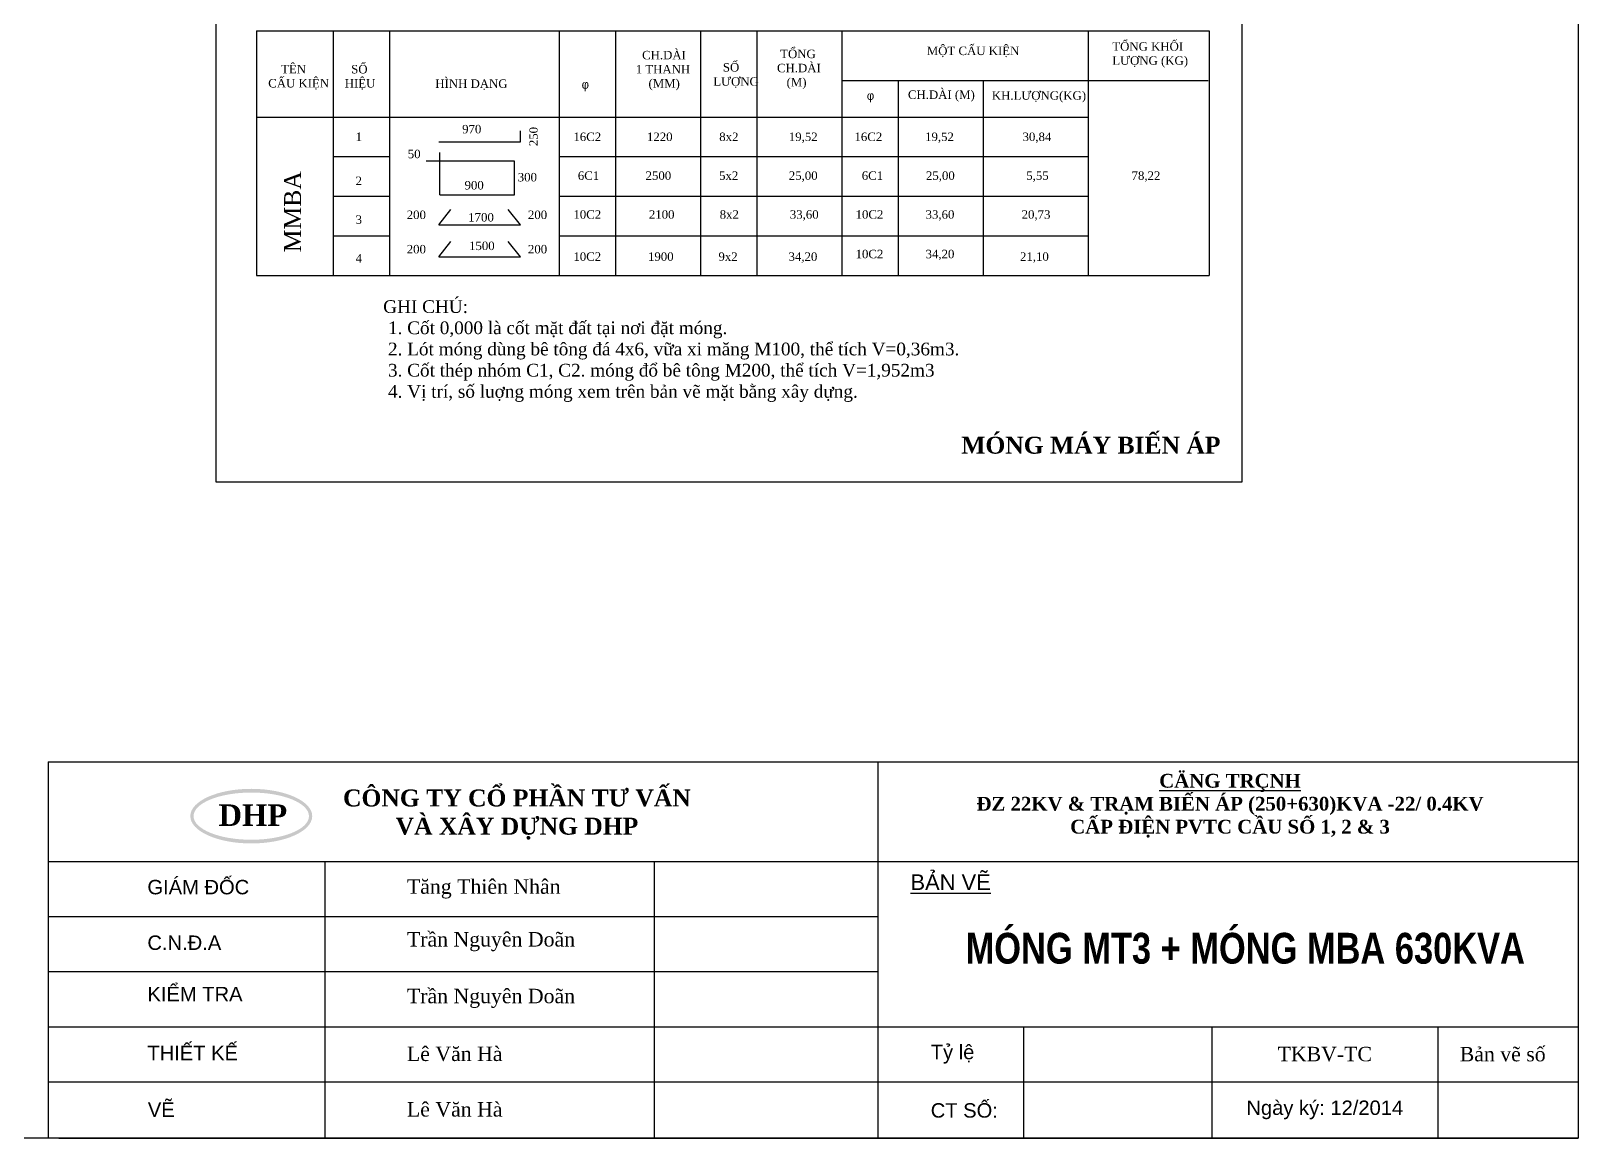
# Model space of a CAD drawing. Header units: inches. Extents: x -246336 to 136055, y -106871 to 69513.
# Drawn here: x -134474 to -120789, y -49224 to -39430 of the extents above; entities that cross this region are included whole.
import ezdxf

# ---------------------------------------------------------------- set-up
doc = ezdxf.new("R2010")
doc.units = ezdxf.units.IN
doc.header["$MEASUREMENT"] = 0
for name, color, linetype in [('D-XA', 7, 'Continuous'), ('kichthuoc', 7, 'Continuous'), ('KTEN', 7, 'Continuous'), ('T_VAT', 7, 'Continuous')]:
    doc.layers.add(name, color=color, linetype=linetype)
doc.styles.add('ANH', font='Vhavan.ttf', dxfattribs={"height": 2})
doc.styles.add('khung ten', font='Varr.ttf')
doc.styles.add('Kten', font='Vtimen.ttf')
doc.styles.add('VIET2', font='VNTIME_0.TTF', dxfattribs={"width": 0.8, "height": 2})
doc.styles.add('VIET25', font='VNTIME_0.TTF', dxfattribs={"height": 2.5})
doc.styles.add('VIET3IN', font='Vhtime.ttf')

# ---------------------------------------------------------------- blocks, each defined once
blk = doc.blocks.new('TDE')
h = blk.add_hatch(color=5)
edge = h.paths.add_edge_path()
edge.add_ellipse((2364.2, -115), major_axis=(-277.3, 0), ratio=0.448156, start_angle=0, end_angle=360)
edge = h.paths.add_edge_path(flags=16)
edge.add_ellipse((2364.2, -115), major_axis=(262.5, 0), ratio=0.409156, start_angle=0, end_angle=360)
h.paths.add_polyline_path([(2190.8, -37), (2539.6, -37), (2539.6, -184), (2190.8, -184)], flags=8)
at = {"insert": (2215.3, -61.5), "char_height": 98, "width": 363.53, "attachment_point": 1, "style": 'ANH'}
blk.add_mtext('{\\fTimes New Roman|b1|i0|c0|p18;\\C1;DHP}', dxfattribs=at)

msp = doc.modelspace()

# ---------------------------------------------------------------- linework, layer by layer
for p, q in [((-132480.442, -39430.061), (-124052.3, -39430.061)), ((-132480.442, -39430.061), (-132480.442, -41592.228)), ((-131802.3, -39430.061), (-131802.3, -41592.228)), ((-131302.3, -39430.061), (-131302.3, -41592.228)), ((-129802.3, -39430.061), (-129802.3, -41592.228)), ((-129302.3, -39430.061), (-129302.3, -41592.228)), ((-128552.3, -39430.061), (-128552.3, -41592.228)), ((-128052.3, -39430.061), (-128052.3, -41592.228)), ((-127302.3, -39430.061), (-127302.3, -41592.228)), ((-125123.098, -39430.061), (-125123.098, -41592.228)), ((-124052.3, -39430.061), (-124052.3, -41592.228)), ((-127302.3, -39869.537), (-124061.124, -39869.537)), ((-126802.3, -39869.537), (-126802.3, -41592.228)), ((-126052.3, -39869.537), (-126052.3, -41592.228)), ((-132480.442, -40192.228), (-125123.098, -40192.228)), ((-131802.3, -40542.228), (-131302.3, -40542.228)), ((-129802.3, -40542.228), (-125123.098, -40542.228)), ((-131802.3, -40892.228), (-131302.3, -40892.228)), ((-129802.3, -40892.228), (-125123.098, -40892.228)), ((-131802.3, -41242.228), (-131302.3, -41242.228)), ((-129802.3, -41242.228), (-125123.098, -41242.228)), ((-132480.442, -41592.228), (-124052.3, -41592.228)), ((-134321.235, -45896.715), (-120789.236, -45896.715)), ((-134321.235, -45896.715), (-134321.235, -49224.345)), ((-125694.444, -48238.925), (-125694.444, -49224.345))]:
    msp.add_line(p, q)
at = {"color": 1}
for p, q in [((-130144.865, -40411.335), (-130144.865, -40313.501)), ((-130866.043, -40411.335), (-130144.865, -40411.335)), ((-130857.9, -40878.694), (-130857.9, -40505.344)), ((-130196.87, -40581.053), (-130976.997, -40581.053)), ((-130196.87, -40878.694), (-130196.87, -40581.053)), ((-130857.9, -40878.694), (-130196.87, -40878.694)), ((-130866.043, -41144.386), (-130759.201, -41010.975)), ((-130144.865, -41144.386), (-130251.706, -41010.975)), ((-130866.043, -41144.386), (-130144.865, -41144.386)), ((-130866.043, -41427.293), (-130759.201, -41293.882)), ((-130144.865, -41427.293), (-130251.706, -41293.882)), ((-130866.043, -41427.293), (-130144.865, -41427.293))]:
    msp.add_line(p, q, dxfattribs=at)
for points in [[(-147853.235, -30229.036), (-120789.236, -30229.036), (-120789.236, -49224.345), (-147853.235, -49224.345)], [(-132835.247, -32137.948), (-123763.247, -32137.948), (-123763.247, -43422.119), (-132835.247, -43422.119)]]:
    msp.add_lwpolyline(points, close=True)
at = {"layer": 'kichthuoc', "color": 6}
for p, q in [((-120789.236, -45616.363), (-120789.236, -49224.345)), ((-134321.235, -45896.715), (-120789.236, -45896.715)), ((-120789.236, -45896.715), (-120789.236, -49224.345)), ((-134227.789, -49224.345), (-120789.236, -49224.345)), ((-133174.206, -49224.345), (-120789.236, -49224.345))]:
    msp.add_line(p, q, dxfattribs=at)
at = {"layer": 'KTEN'}
for p, q in [((-126981.773, -45896.715), (-126981.721, -49223.097)), ((-134321.235, -46776.961), (-120789.236, -46776.961)), ((-131875.326, -46776.961), (-131875.326, -49224.345)), ((-131874.974, -46776.865), (-131874.974, -49224.25)), ((-128962.939, -46776.961), (-128962.939, -49224.345)), ((-134321.235, -47264.282), (-126981.721, -47264.282)), ((-134321.235, -47751.603), (-126981.721, -47751.603)), ((-134321.235, -48238.925), (-126981.721, -48238.925)), ((-126981.721, -48238.925), (-120789.236, -48238.925)), ((-124028.622, -48238.925), (-124028.622, -49224.345)), ((-124028.27, -48238.83), (-124028.27, -49224.25)), ((-122030.757, -48238.925), (-122030.757, -49224.345)), ((-134321.235, -48726.246), (-126981.721, -48726.246)), ((-126981.721, -48726.246), (-120789.236, -48726.246))]:
    msp.add_line(p, q, dxfattribs=at)

# ---------------------------------------------------------------- block references
at = {"xscale": 1.944538468218525, "yscale": 1.944538465457299, "zscale": 1.944538472448}
msp.add_blockref('TDE', (-137122.606, -46152.827), dxfattribs=at)

# ---------------------------------------------------------------- texts
for s, insert, char_height, width, attachment_point, style in [('mét cÊu kiÖn', (-126549.76, -39568.612), 75, 985.5, 1, 'VIET3IN'), ('tæng khèi l\xadîng (kg)', (-124909.013, -39529.828), 75, 985.5, 1, 'VIET3IN'), ('  ch.dµi \\P1 thanh \\P    (mm)', (-129124.771, -39606.438), 75, 985.5, 1, 'VIET3IN'), (' tæng \\Pch.dµi\\P   (M)', (-127874.955, -39595.807), 75, 985.5, 1, 'VIET3IN'), ('    tªn \\PcÊu kiÖn', (-132375.212, -39730.348), 75, 985.5, 1, 'VIET3IN'), ('  sè \\PhiÖu', (-131698.117, -39730.889), 75, 985.5, 1, 'VIET3IN'), ('   sè \\Pl\xadîng', (-128438.548, -39714.554), 75, 985.5, 1, 'VIET3IN'), ('h×NH d¹NG ', (-130897.122, -39858.93), 75, 985.5, 1, 'VIET3IN'), ('\\fSymbol|b0|i0|c2|p18;f ', (-129602.965, -39866.16), 75, 985.5, 1, 'VIET3IN'), ('ch.dµi (m)', (-126716.841, -39956.483), 75, 985.5, 1, 'VIET3IN'), ('kh.l\xadîng(KG)', (-125974.772, -39963.728), 75, 985.5, 1, 'VIET3IN'), ('\\fSymbol|b0|i0|c2|p18;f', (-127080.369, -39965.007), 75, 985.5, 1, 'VIET3IN'), ('1', (-131602.572, -40329.03), 75, 985.5, 1, 'VIET3IN'), ('970', (-130660.058, -40261.141), 75, 985.5, 1, 'VIET3IN'), ('16c2', (-129675.907, -40329.03), 75, 985.5, 1, 'VIET3IN'), ('1220', (-129025.383, -40329.03), 75, 985.5, 1, 'VIET3IN'), ('8{\\f.VnTime|b0|i0|c0|p34;x}2', (-128385.994, -40329.03), 75, 985.5, 1, 'VIET3IN'), ('19,52', (-127770.563, -40329.03), 75, 985.5, 1, 'VIET3IN'), ('16c2', (-127189.631, -40329.03), 75, 985.5, 1, 'VIET3IN'), ('19,52', (-126565.177, -40329.03), 75, 985.5, 1, 'VIET3IN'), ('30,84', (-125702.993, -40329.03), 75, 985.5, 1, 'VIET3IN'), ('50', (-131140.959, -40480.992), 75, 985.5, 1, 'VIET3IN'), ('2', (-131602.572, -40718.992), 75, 985.5, 1, 'VIET3IN'), ('900', (-130638.716, -40757.603), 75, 985.5, 1, 'VIET3IN'), ('300', (-130168.133, -40686.232), 75, 985.5, 1, 'VIET3IN'), ('6c1', (-129636.609, -40672.525), 75, 985.5, 1, 'VIET3IN'), ('2500', (-129037.316, -40672.525), 75, 985.5, 1, 'VIET3IN'), ('5{\\f.VnTime|b0|i0|c0|p34;x2}', (-128387.297, -40672.525), 75, 985.5, 1, 'VIET3IN'), ('25,00', (-127770.616, -40672.525), 75, 985.5, 1, 'VIET3IN'), ('  6c1', (-127181.911, -40672.525), 75, 985.5, 1, 'VIET3IN'), ('25,00', (-126557.458, -40672.525), 75, 985.5, 1, 'VIET3IN'), ('  5,55', (-125726.852, -40672.525), 75, 985.5, 1, 'VIET3IN'), ('78,22', (-124738.591, -40672.525), 75, 985.5, 1, 'VIET3IN'), ('200', (-131150.282, -41019.163), 75, 985.5, 1, 'VIET3IN'), ('1700', (-130606.072, -41041.295), 75, 985.5, 1, 'VIET3IN'), ('200', (-130078.112, -41019.163), 75, 985.5, 1, 'VIET3IN'), ('10c2', (-129675.907, -41016.02), 75, 985.5, 1, 'VIET3IN'), ('2100', (-129008.306, -41016.02), 75, 985.5, 1, 'VIET3IN'), ('{\\f.VnTime|b0|i0|c0|p34;8x2}', (-128381.883, -41016.02), 75, 985.5, 1, 'VIET3IN'), (' 33,60', (-127789.763, -41016.02), 75, 985.5, 1, 'VIET3IN'), ('10c2', (-127179.885, -41016.02), 75, 985.5, 1, 'VIET3IN'), ('33,60', (-126560.666, -41016.02), 75, 985.5, 1, 'VIET3IN'), ('20,73', (-125711.011, -41016.02), 75, 985.5, 1, 'VIET3IN'), ('3', (-131602.572, -41061.686), 75, 985.5, 1, 'VIET3IN'), ('200', (-131150.282, -41323.026), 75, 985.5, 1, 'VIET3IN'), ('1500', (-130599.03, -41293.656), 75, 985.5, 1, 'VIET3IN'), ('200', (-130078.112, -41323.026), 75, 985.5, 1, 'VIET3IN'), ('4', (-131602.572, -41404.38), 75, 985.5, 1, 'VIET3IN'), ('10c2', (-129675.907, -41388.957), 75, 985.5, 1, 'VIET3IN'), ('1900', (-129016.147, -41388.957), 75, 985.5, 1, 'VIET3IN'), ('{\\f.VnTime|b0|i0|c0|p34;9x2}', (-128392.99, -41388.957), 75, 985.5, 1, 'VIET3IN'), ('34,20', (-127772.968, -41388.957), 75, 985.5, 1, 'VIET3IN'), ('10c2', (-127179.885, -41366.02), 75, 985.5, 1, 'VIET3IN'), ('34,20', (-126560.666, -41366.02), 75, 985.5, 1, 'VIET3IN'), ('21,10', (-125725.549, -41388.957), 75, 985.5, 1, 'VIET3IN'), ('{\\fVNtimes new roman|b1|i0|c0|p34;\\L\\C0;CÄNG TRÇNH \\P\\fTimes New Roman|b1|i0|c238|p18;\\lĐZ\\fTimes New Roman|b1|i0|c0|p18; 22KV & \\fTimes New Roman|b1|i0|c163|p18;TR\\fTimes New Roman|b1|i0|c0|p18;ẠM\\fTimes New Roman|b1|i0|c163|p18; BI\\fTimes New Roman|b1|i0|c0|p18;ẾN\\fTimes New Roman|b1|i0|c163|p18; ÁP \\fTimes New Roman|b1|i0|c0|p18;(250+630)\\fTimes New Roman|b1|i0|c163|p18;KVA -22/ 0.4KV\\PC\\fTimes New Roman|b1|i0|c0|p18;ẤP\\fTimes New Roman|b1|i0|c163|p18; ĐI\\fTimes New Roman|b1|i0|c0|p18;ỆN\\fTimes New Roman|b1|i0|c163|p18; \\fTimes New Roman|b1|i0|c0|p18;PVTC CẦU SỐ 1, 2 & 3}', (-123867.864, -46284.924), 121.856223, 6474.6273, 5, 'Kten')]:
    msp.add_mtext(s, dxfattribs=dict(insert=insert, char_height=char_height, width=width, attachment_point=attachment_point, style=style))
at = {"width": 985.5, "attachment_point": 1, "rotation": 90, "style": 'VIET3IN'}
for s, insert, char_height in [('250', (-130066.151, -40449.457), 75), ('mmba', (-132234.755, -41388.483), 150)]:
    msp.add_mtext(s, dxfattribs=dict(at, insert=insert, char_height=char_height))
at = {"color": 0, "style": 'khung ten'}
for s, insert, char_height, width, attachment_point in [('{\\fTimes New Roman|b1|i0|c0|p18;MÓNG MÁY BIẾN ÁP}', (-125098.469, -43095.823), 149.74338, 6049.45108, 5), ('{\\fTimes New Roman|b1|i0|c0|p18;CÔNG TY CỔ PHẦN T\\fTimes New Roman|b1|i0|c163|p18;Ư V\\fTimes New Roman|b1|i0|c0|p18;ẤN\\fTimes New Roman|b1|i0|c163|p18;\\PVÀ XÂY D\\fTimes New Roman|b1|i0|c0|p18;ỰNG\\fTimes New Roman|b1|i0|c163|p18; DHP}', (-130175.425, -46362.86), 149.743384, 6049.45108, 5), ('{\\fArial|b0|i0|c0|p34;GIÁM ÐỐC}', (-133444.081, -47005.136), 127.55918, 1498.39882, 4), ('{\\fTimes New Roman|b0|i0|c163|p18;Tăng Thiên Nhân}', (-131148.344, -47020.621), 127.55918, 2645.06152, 4), ('{\\fArial|b0|i0|c0|p34;C.N.\\fArial|b0|i0|c238|p34;Đ\\fArial|b0|i0|c0|p34;.A}', (-133444.081, -47497.009), 127.55918, 1498.39882, 4), ('{\\fTimes New Roman|b0|i0|c0|p18;Trần \\fTimes New Roman|b0|i0|c163|p18;Nguyên Do\\fTimes New Roman|b0|i0|c0|p18;ãn}', (-131148.344, -47487.002), 127.559179, 2645.06152, 4), ('{\\fArial|b0|i0|c0|p34;KIỂM TRA}', (-133444.081, -47950.298), 127.55918, 1498.39882, 4), ('{\\fTimes New Roman|b0|i0|c0|p18;Trần Nguyên Doãn}', (-131148.344, -47988.696), 127.55918, 2645.06152, 4), ('{\\fArial|b0|i0|c0|p34;THIẾT KẾ}', (-133444.433, -48472.1), 127.55918, 1498.39882, 4), ('{\\fTimes New Roman|b0|i0|c0|p18;Lê V\\fTimes New Roman|b0|i0|c238|p18;ă\\fTimes New Roman|b0|i0|c0|p18;n Hà}', (-131148.344, -48480.335), 127.559179, 2645.06152, 4), ('{\\fArial|b0|i0|c0|p34;VẼ}', (-133440.165, -48973.108), 127.55918, 1498.39882, 4), ('{\\fTimes New Roman|b0|i0|c0|p18;Lê V\\fTimes New Roman|b0|i0|c238|p18;ă\\fTimes New Roman|b0|i0|c0|p18;n Hà}', (-131148.344, -48971.682), 127.559179, 2645.06152, 4)]:
    msp.add_mtext(s, dxfattribs=dict(at, insert=insert, char_height=char_height, width=width, attachment_point=attachment_point))
at = {"color": 5, "insert": (-123733.002, -47408.708), "char_height": 272.431, "width": 8278.70344, "attachment_point": 2, "style": 'VIET2'}
msp.add_mtext('{\\fArial|b1|i0|c0|p34;\\C0;MÓNG MT3 + MÓNG MBA 630KVA}', dxfattribs=at)
at = {"layer": 'D-XA', "insert": (-131358.485, -41812.518), "char_height": 112.5, "width": 5120.5, "attachment_point": 1, "style": 'VIET25'}
msp.add_mtext('{\\f.VnTimeH|b0|i0|c0|p34;ghi chó:\\P} 1. Cèt 0,000 lµ cèt mÆt ®Êt t¹i n¬i ®Æt mãng.\\P 2. Lãt mãng dïng bª t«ng ®¸ 4x6, v÷a xi m¨ng M100, thÓ tÝch V=0,36m3.\\P 3. Cèt thÐp nhãm C1, C2. mãng ®æ bª t«ng M200, thÓ tÝch V=1,952m3\\P 4. VÞ trÝ, sè luîng mãng xem trªn b¶n vÏ mÆt b»ng x©y dùng. \\P ', dxfattribs=at)
at = {"layer": 'T_VAT', "ltscale": 0.01, "style": 'khung ten'}
for s, insert, char_height, width, attachment_point in [('{\\fArial|b0|i0|c0|p34;\\LBẢN VẼ}', (-126694.375, -46960.598), 138.65128, 4470.58724, 4), ('{\\fArial|b0|i0|c0|p34;Tỷ lệ}', (-126515.076, -48482.586), 127.55918, 1249.01761, 4), ('{\\fTimes New Roman|b0|i0|c0|p18;TK\\fTimes New Roman|b0|i0|c163|p18;BV\\fTimes New Roman|b0|i0|c0|p18;-TC}', (-123029.514, -48482.538), 127.559179, 1997.51317, 5), ('{\\fTimes New Roman|b0|i0|c0|p18;Bản vẽ số}', (-121455.919, -48482.538), 127.55918, 1997.51317, 5), ('{\\fArial|b0|i0|c0|p34;CT SỐ:  }', (-126515.076, -48980.685), 127.55918, 1249.01761, 4), ('{\\fArial|b0|i0|c0|p34;Ngày ký: 12/201\\fArial|b0|i0|c163|p34;4}', (-123029.514, -48975.296), 127.55918, 1997.51317, 5)]:
    msp.add_mtext(s, dxfattribs=dict(at, insert=insert, char_height=char_height, width=width, attachment_point=attachment_point))

doc.saveas('drawing.dxf')
